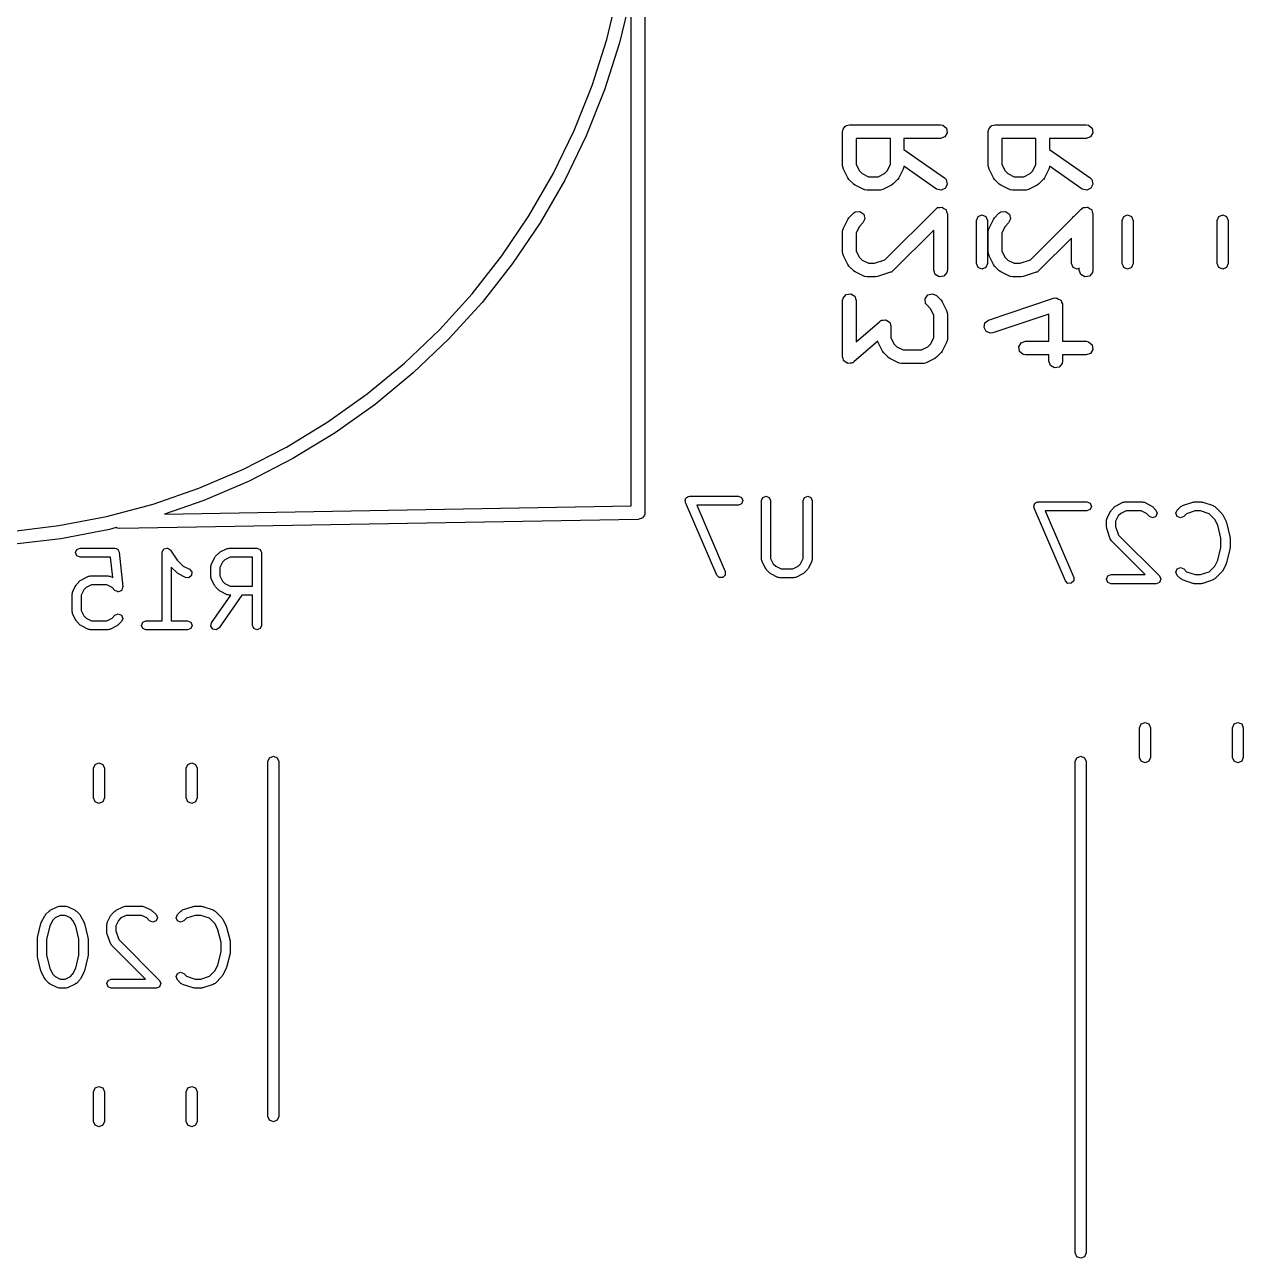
# Model space of a CAD drawing. Extents: x 0.03 to 2.09, y 0.22 to 4.14.
# Drawn here: x 0.561 to 1.089, y 1.923 to 2.457 of the extents above; entities that cross this region are included whole.
import ezdxf

# ---------------------------------------------------------------- set-up
doc = ezdxf.new("R2010")
doc.units = 0
doc.header["$MEASUREMENT"] = 0
doc.layers.add('BLACK', color=7, linetype='CONTINUOUS')

msp = doc.modelspace()

# ---------------------------------------------------------------- linework, layer by layer
at = {"layer": 'BLACK', "linetype": 'CONTINUOUS'}
for p, q in [((0.829724, 2.81299), (0.829724, 2.24606)), ((0.813238, 2.45086), (0.818142, 2.47121)), ((0.823737, 2.47007), (0.818738, 2.44933)), ((0.823819, 2.24896), (0.823819, 2.47056)), ((0.806893, 2.43092), (0.813238, 2.45086)), ((0.818738, 2.44933), (0.812269, 2.429)), ((0.799138, 2.41148), (0.806893, 2.43092)), ((0.812269, 2.429), (0.804363, 2.40918)), ((0.915922, 2.41259), (0.916306, 2.41326)), ((0.916306, 2.41326), (0.916556, 2.41335)), ((0.916556, 2.41335), (0.916728, 2.41355)), ((0.916728, 2.41355), (0.917483, 2.41369)), ((0.917483, 2.41369), (0.918204, 2.41395)), ((0.918204, 2.41395), (0.957574, 2.41395)), ((0.957574, 2.41395), (0.958584, 2.41377)), ((0.958584, 2.41377), (0.960131, 2.41247)), ((0.978915, 2.41259), (0.979298, 2.41326)), ((0.979298, 2.41326), (0.979548, 2.41335)), ((0.979548, 2.41335), (0.97972, 2.41355)), ((0.97972, 2.41355), (0.980475, 2.41369)), ((0.980475, 2.41369), (0.981196, 2.41395)), ((0.981196, 2.41395), (1.02057, 2.41395)), ((1.02057, 2.41395), (1.02158, 2.41377)), ((1.02158, 2.41377), (1.02312, 2.41247)), ((0.790013, 2.39265), (0.799138, 2.41148)), ((0.804363, 2.40918), (0.79506, 2.38998)), ((0.915251, 2.411), (0.915319, 2.41138)), ((0.915251, 2.396), (0.915251, 2.411)), ((0.915296, 2.41151), (0.915362, 2.41162)), ((0.915319, 2.41138), (0.915296, 2.41151)), ((0.915362, 2.41162), (0.915429, 2.41201)), ((0.915429, 2.41201), (0.915922, 2.41259)), ((0.921157, 2.40804), (0.921157, 2.39669)), ((0.935874, 2.40804), (0.921157, 2.40804)), ((0.935874, 2.39669), (0.935874, 2.40804)), ((0.957574, 2.40804), (0.941779, 2.40804)), ((0.941779, 2.40804), (0.941779, 2.40316)), ((0.959472, 2.40873), (0.957574, 2.40804)), ((0.960482, 2.41048), (0.959472, 2.40873)), ((0.960131, 2.41247), (0.960482, 2.41048)), ((0.978243, 2.411), (0.978311, 2.41138)), ((0.978243, 2.396), (0.978243, 2.411)), ((0.978288, 2.41151), (0.978354, 2.41162)), ((0.978311, 2.41138), (0.978288, 2.41151)), ((0.978354, 2.41162), (0.978421, 2.41201)), ((0.978421, 2.41201), (0.978915, 2.41259)), ((0.984149, 2.40804), (0.984149, 2.39669)), ((0.998866, 2.40804), (0.984149, 2.40804)), ((0.998866, 2.39669), (0.998866, 2.40804)), ((1.02057, 2.40804), (1.00477, 2.40804)), ((1.00477, 2.40804), (1.00477, 2.40316)), ((1.02246, 2.40873), (1.02057, 2.40804)), ((1.02347, 2.41048), (1.02246, 2.40873)), ((1.02312, 2.41247), (1.02347, 2.41048)), ((0.941779, 2.40316), (0.959267, 2.39092)), ((1.00477, 2.40316), (1.02226, 2.39092)), ((0.779565, 2.37452), (0.790013, 2.39265)), ((0.915312, 2.39583), (0.915251, 2.396)), ((0.915271, 2.39566), (0.915312, 2.39583)), ((0.915563, 2.39468), (0.915271, 2.39566)), ((0.917438, 2.39093), (0.915563, 2.39468)), ((0.921157, 2.39669), (0.922505, 2.394)), ((0.922505, 2.394), (0.923703, 2.3928)), ((0.923703, 2.3928), (0.9264, 2.39145)), ((0.9264, 2.39145), (0.93063, 2.39145)), ((0.93063, 2.39145), (0.933328, 2.3928)), ((0.933328, 2.3928), (0.934525, 2.394)), ((0.934525, 2.394), (0.935874, 2.39669)), ((0.941467, 2.39468), (0.939593, 2.39093)), ((0.941488, 2.39485), (0.941467, 2.39468)), ((0.941601, 2.39499), (0.941488, 2.39485)), ((0.941772, 2.39596), (0.941601, 2.39499)), ((0.955881, 2.38608), (0.941772, 2.39596)), ((0.978304, 2.39583), (0.978243, 2.396)), ((0.978263, 2.39566), (0.978304, 2.39583)), ((0.978555, 2.39468), (0.978263, 2.39566)), ((0.98043, 2.39093), (0.978555, 2.39468)), ((0.984149, 2.39669), (0.985498, 2.394)), ((0.985498, 2.394), (0.986695, 2.3928)), ((0.986695, 2.3928), (0.989392, 2.39145)), ((0.989392, 2.39145), (0.993622, 2.39145)), ((0.993622, 2.39145), (0.99632, 2.3928)), ((0.99632, 2.3928), (0.997517, 2.394)), ((0.997517, 2.394), (0.998866, 2.39669)), ((1.00446, 2.39468), (1.00258, 2.39093)), ((1.00448, 2.39485), (1.00446, 2.39468)), ((1.00459, 2.39499), (1.00448, 2.39485)), ((1.00476, 2.39596), (1.00459, 2.39499)), ((1.01887, 2.38608), (1.00476, 2.39596)), ((0.79506, 2.38998), (0.784408, 2.37149)), ((0.917485, 2.39088), (0.917438, 2.39093)), ((0.917991, 2.39016), (0.917485, 2.39088)), ((0.919866, 2.38829), (0.917991, 2.39016)), ((0.919924, 2.38826), (0.919866, 2.38829)), ((0.920633, 2.38773), (0.919924, 2.38826)), ((0.924383, 2.38586), (0.920633, 2.38773)), ((0.936397, 2.38773), (0.932648, 2.38586)), ((0.936442, 2.38778), (0.936397, 2.38773)), ((0.937165, 2.38829), (0.936442, 2.38778)), ((0.93904, 2.39016), (0.937165, 2.38829)), ((0.939067, 2.39022), (0.93904, 2.39016)), ((0.939593, 2.39093), (0.939067, 2.39022)), ((0.957832, 2.38556), (0.955881, 2.38608)), ((0.959662, 2.38641), (0.957832, 2.38556)), ((0.959267, 2.39092), (0.959993, 2.39019)), ((0.960516, 2.38824), (0.959662, 2.38641)), ((0.959993, 2.39019), (0.960516, 2.38824)), ((0.980477, 2.39088), (0.98043, 2.39093)), ((0.980983, 2.39016), (0.980477, 2.39088)), ((0.982858, 2.38829), (0.980983, 2.39016)), ((0.982916, 2.38826), (0.982858, 2.38829)), ((0.983625, 2.38773), (0.982916, 2.38826)), ((0.987375, 2.38586), (0.983625, 2.38773)), ((0.999389, 2.38773), (0.99564, 2.38586)), ((0.999434, 2.38778), (0.999389, 2.38773)), ((1.00016, 2.38829), (0.999434, 2.38778)), ((1.00203, 2.39016), (1.00016, 2.38829)), ((1.00206, 2.39022), (1.00203, 2.39016)), ((1.00258, 2.39093), (1.00206, 2.39022)), ((1.02082, 2.38556), (1.01887, 2.38608)), ((1.02265, 2.38641), (1.02082, 2.38556)), ((1.02226, 2.39092), (1.02298, 2.39019)), ((1.02351, 2.38824), (1.02265, 2.38641)), ((1.02298, 2.39019), (1.02351, 2.38824)), ((0.924558, 2.38584), (0.924383, 2.38586)), ((0.924693, 2.38572), (0.924558, 2.38584)), ((0.925703, 2.38555), (0.924693, 2.38572)), ((0.931327, 2.38555), (0.925703, 2.38555)), ((0.931493, 2.38561), (0.931327, 2.38555)), ((0.931665, 2.38556), (0.931493, 2.38561)), ((0.932648, 2.38586), (0.931665, 2.38556)), ((0.98755, 2.38584), (0.987375, 2.38586)), ((0.987685, 2.38572), (0.98755, 2.38584)), ((0.988695, 2.38555), (0.987685, 2.38572)), ((0.994319, 2.38555), (0.988695, 2.38555)), ((0.994485, 2.38561), (0.994319, 2.38555)), ((0.994657, 2.38556), (0.994485, 2.38561)), ((0.99564, 2.38586), (0.994657, 2.38556)), ((0.917991, 2.37371), (0.919866, 2.37559)), ((0.919866, 2.37559), (0.920706, 2.37618)), ((0.920706, 2.37618), (0.922718, 2.37635)), ((0.922718, 2.37635), (0.924372, 2.37519)), ((0.933482, 2.35546), (0.955486, 2.37746)), ((0.955486, 2.37746), (0.956014, 2.37783)), ((0.956014, 2.37783), (0.956098, 2.37793)), ((0.956098, 2.37793), (0.956176, 2.37795)), ((0.956176, 2.37795), (0.956326, 2.37805)), ((0.956326, 2.37805), (0.957211, 2.37813)), ((0.957211, 2.37813), (0.958087, 2.37828)), ((0.958087, 2.37828), (0.958204, 2.37822)), ((0.958204, 2.37822), (0.958338, 2.37823)), ((0.958338, 2.37823), (0.959066, 2.37772)), ((0.959066, 2.37772), (0.959836, 2.37727)), ((0.959836, 2.37727), (0.959882, 2.37715)), ((0.959882, 2.37715), (0.959993, 2.37707)), ((0.959993, 2.37707), (0.960223, 2.37621)), ((0.960223, 2.37621), (0.960527, 2.37537)), ((0.960527, 2.37537), (0.960527, 2.351)), ((0.980983, 2.37371), (0.982858, 2.37559)), ((0.982858, 2.37559), (0.983698, 2.37618)), ((0.983698, 2.37618), (0.98571, 2.37635)), ((0.98571, 2.37635), (0.987364, 2.37519)), ((1.01539, 2.37438), (1.01848, 2.37746)), ((1.01848, 2.37746), (1.01901, 2.37783)), ((1.01901, 2.37783), (1.01909, 2.37793)), ((1.01909, 2.37793), (1.01917, 2.37795)), ((1.01917, 2.37795), (1.01932, 2.37805)), ((1.01932, 2.37805), (1.0202, 2.37813)), ((1.0202, 2.37813), (1.02108, 2.37828)), ((1.02108, 2.37828), (1.0212, 2.37822)), ((1.0212, 2.37822), (1.02133, 2.37823)), ((1.02133, 2.37823), (1.02206, 2.37772)), ((1.02206, 2.37772), (1.02283, 2.37727)), ((1.02283, 2.37727), (1.02287, 2.37715)), ((1.02287, 2.37715), (1.02298, 2.37707)), ((1.02298, 2.37707), (1.02321, 2.37621)), ((1.02321, 2.37621), (1.02352, 2.37537)), ((1.02352, 2.37537), (1.02352, 2.351)), ((0.767848, 2.35718), (0.779565, 2.37452)), ((0.784408, 2.37149), (0.772462, 2.35381)), ((0.915563, 2.3692), (0.917438, 2.37295)), ((0.917438, 2.37295), (0.917964, 2.37365)), ((0.917964, 2.37365), (0.917991, 2.37371)), ((0.924041, 2.37141), (0.922505, 2.36988)), ((0.924895, 2.37324), (0.924041, 2.37141)), ((0.924372, 2.37519), (0.924895, 2.37324)), ((0.97313, 2.37253), (0.973822, 2.3742)), ((0.97313, 2.35385), (0.97313, 2.37253)), ((0.973822, 2.3742), (0.975492, 2.37489)), ((0.975492, 2.37489), (0.977162, 2.3742)), ((0.977162, 2.3742), (0.977854, 2.37253)), ((0.977854, 2.37253), (0.977854, 2.35385)), ((0.978555, 2.3692), (0.98043, 2.37295)), ((0.98043, 2.37295), (0.980956, 2.37365)), ((0.980956, 2.37365), (0.980983, 2.37371)), ((0.987034, 2.37141), (0.985498, 2.36988)), ((0.987887, 2.37324), (0.987034, 2.37141)), ((0.987364, 2.37519), (0.987887, 2.37324)), ((0.996474, 2.35546), (1.01479, 2.37377)), ((1.01479, 2.37377), (1.01496, 2.3742)), ((1.01496, 2.3742), (1.01539, 2.37438)), ((1.03612, 2.37253), (1.03681, 2.3742)), ((1.03612, 2.35385), (1.03612, 2.37253)), ((1.03681, 2.3742), (1.03848, 2.37489)), ((1.03848, 2.37489), (1.04015, 2.3742)), ((1.04015, 2.3742), (1.04085, 2.37253)), ((1.04085, 2.37253), (1.04085, 2.35385)), ((1.07726, 2.37253), (1.07796, 2.3742)), ((1.07726, 2.35385), (1.07726, 2.37253)), ((1.07796, 2.3742), (1.07963, 2.37489)), ((1.07963, 2.37489), (1.0813, 2.3742)), ((1.0813, 2.3742), (1.08199, 2.37253)), ((1.08199, 2.37253), (1.08199, 2.35385)), ((0.915251, 2.36788), (0.915429, 2.36889)), ((0.915251, 2.3585), (0.915251, 2.36788)), ((0.915429, 2.36889), (0.915543, 2.36902)), ((0.915543, 2.36902), (0.915563, 2.3692)), ((0.922505, 2.36988), (0.921157, 2.36718)), ((0.921157, 2.36718), (0.921157, 2.3592)), ((0.954621, 2.36825), (0.937165, 2.35079)), ((0.954621, 2.351), (0.954621, 2.36825)), ((0.978243, 2.36788), (0.978421, 2.36889)), ((0.978243, 2.3585), (0.978243, 2.36788)), ((0.978421, 2.36889), (0.978535, 2.36902)), ((0.978535, 2.36902), (0.978555, 2.3692)), ((0.985498, 2.36988), (0.984149, 2.36718)), ((0.984149, 2.36718), (0.984149, 2.3592)), ((1.01427, 2.3649), (1.00016, 2.35079)), ((1.01427, 2.35385), (1.01427, 2.3649)), ((0.75492, 2.34072), (0.767848, 2.35718)), ((0.915312, 2.35834), (0.915251, 2.3585)), ((0.915271, 2.35816), (0.915312, 2.35834)), ((0.915563, 2.35718), (0.915271, 2.35816)), ((0.917438, 2.35343), (0.915563, 2.35718)), ((0.921157, 2.3592), (0.922505, 2.3565)), ((0.922505, 2.3565), (0.923703, 2.3553)), ((0.923703, 2.3553), (0.9264, 2.35396)), ((0.928973, 2.35396), (0.933482, 2.35546)), ((0.978304, 2.35834), (0.978243, 2.3585)), ((0.978263, 2.35816), (0.978304, 2.35834)), ((0.978555, 2.35718), (0.978263, 2.35816)), ((0.98043, 2.35343), (0.978555, 2.35718)), ((0.984149, 2.3592), (0.985498, 2.3565)), ((0.985498, 2.3565), (0.986695, 2.3553)), ((0.986695, 2.3553), (0.989392, 2.35396)), ((0.991966, 2.35396), (0.996474, 2.35546)), ((0.772462, 2.35381), (0.759282, 2.33703)), ((0.917485, 2.35339), (0.917438, 2.35343)), ((0.917991, 2.35266), (0.917485, 2.35339)), ((0.919866, 2.35079), (0.917991, 2.35266)), ((0.919924, 2.35076), (0.919866, 2.35079)), ((0.920633, 2.35024), (0.919924, 2.35076)), ((0.924383, 2.34836), (0.920633, 2.35024)), ((0.9264, 2.35396), (0.928973, 2.35396)), ((0.936011, 2.35008), (0.930386, 2.3482)), ((0.936149, 2.35019), (0.936011, 2.35008)), ((0.936325, 2.3502), (0.936149, 2.35019)), ((0.937165, 2.35079), (0.936325, 2.3502)), ((0.955312, 2.34911), (0.954621, 2.351)), ((0.957061, 2.3481), (0.955312, 2.34911)), ((0.960349, 2.34999), (0.95905, 2.34845)), ((0.960527, 2.351), (0.960349, 2.34999)), ((0.973822, 2.35218), (0.97313, 2.35385)), ((0.975492, 2.35149), (0.973822, 2.35218)), ((0.977162, 2.35218), (0.975492, 2.35149)), ((0.977854, 2.35385), (0.977162, 2.35218)), ((0.980477, 2.35339), (0.98043, 2.35343)), ((0.980983, 2.35266), (0.980477, 2.35339)), ((0.982858, 2.35079), (0.980983, 2.35266)), ((0.982916, 2.35076), (0.982858, 2.35079)), ((0.983625, 2.35024), (0.982916, 2.35076)), ((0.987375, 2.34836), (0.983625, 2.35024)), ((0.989392, 2.35396), (0.991966, 2.35396)), ((0.999003, 2.35008), (0.993378, 2.3482)), ((0.999141, 2.35019), (0.999003, 2.35008)), ((0.999317, 2.3502), (0.999141, 2.35019)), ((1.00016, 2.35079), (0.999317, 2.3502)), ((1.01496, 2.35218), (1.01427, 2.35385)), ((1.01663, 2.35149), (1.01496, 2.35218)), ((1.01761, 2.35189), (1.01663, 2.35149)), ((1.01761, 2.351), (1.01761, 2.35189)), ((1.0183, 2.34911), (1.01761, 2.351)), ((1.02005, 2.3481), (1.0183, 2.34911)), ((1.02334, 2.34999), (1.02204, 2.34845)), ((1.02352, 2.351), (1.02334, 2.34999)), ((1.03681, 2.35218), (1.03612, 2.35385)), ((1.03848, 2.35149), (1.03681, 2.35218)), ((1.04015, 2.35218), (1.03848, 2.35149)), ((1.04085, 2.35385), (1.04015, 2.35218)), ((1.07796, 2.35218), (1.07726, 2.35385)), ((1.07963, 2.35149), (1.07796, 2.35218)), ((1.0813, 2.35218), (1.07963, 2.35149)), ((1.08199, 2.35385), (1.0813, 2.35218)), ((0.924558, 2.34834), (0.924383, 2.34836)), ((0.924693, 2.34823), (0.924558, 2.34834)), ((0.925703, 2.34805), (0.924693, 2.34823)), ((0.929453, 2.34805), (0.925703, 2.34805)), ((0.929513, 2.34807), (0.929453, 2.34805)), ((0.930386, 2.3482), (0.929513, 2.34807)), ((0.95905, 2.34845), (0.957061, 2.3481)), ((0.98755, 2.34834), (0.987375, 2.34836)), ((0.987685, 2.34823), (0.98755, 2.34834)), ((0.988695, 2.34805), (0.987685, 2.34823)), ((0.992445, 2.34805), (0.988695, 2.34805)), ((0.992505, 2.34807), (0.992445, 2.34805)), ((0.993378, 2.3482), (0.992505, 2.34807)), ((1.02204, 2.34845), (1.02005, 2.3481)), ((0.740849, 2.32523), (0.75492, 2.34072)), ((0.915251, 2.33788), (0.915429, 2.33889)), ((0.915429, 2.33889), (0.916728, 2.34044)), ((0.916728, 2.34044), (0.918717, 2.34079)), ((0.918717, 2.34079), (0.920466, 2.33978)), ((0.920466, 2.33978), (0.921157, 2.33788)), ((0.950972, 2.33864), (0.952131, 2.3403)), ((0.951148, 2.33663), (0.950972, 2.33864)), ((0.952131, 2.3403), (0.954082, 2.34082)), ((0.954082, 2.34082), (0.955912, 2.33997)), ((0.955912, 2.33997), (0.957787, 2.33809)), ((0.957787, 2.33809), (0.958293, 2.33737)), ((0.978388, 2.32943), (1.00651, 2.33881)), ((1.00651, 2.33881), (1.00752, 2.33896)), ((1.00752, 2.33896), (1.00773, 2.33887)), ((1.00773, 2.33887), (1.00796, 2.33891)), ((1.00796, 2.33891), (1.00865, 2.33851)), ((1.00865, 2.33851), (1.0094, 2.33821)), ((1.0094, 2.33821), (1.00951, 2.33802)), ((1.00951, 2.33802), (1.0097, 2.3379)), ((0.759282, 2.33703), (0.744936, 2.32124)), ((0.915251, 2.31351), (0.915251, 2.33788)), ((0.921157, 2.33788), (0.921157, 2.32001)), ((0.951737, 2.33579), (0.951148, 2.33663)), ((0.953273, 2.33426), (0.951737, 2.33579)), ((0.954621, 2.33156), (0.953273, 2.33426)), ((0.958293, 2.33737), (0.95834, 2.33733)), ((0.95834, 2.33733), (0.960215, 2.33358)), ((0.960215, 2.33358), (0.960507, 2.33259)), ((1.0097, 2.3379), (1.00998, 2.33715)), ((1.00998, 2.33715), (1.01036, 2.33644)), ((1.01036, 2.33644), (1.01032, 2.33622)), ((1.01032, 2.33622), (1.0104, 2.336)), ((1.0104, 2.336), (1.0104, 2.32021)), ((0.921157, 2.32001), (0.931258, 2.32885)), ((0.931258, 2.32885), (0.931638, 2.32908)), ((0.931638, 2.32908), (0.931726, 2.32919)), ((0.931726, 2.32919), (0.931846, 2.32921)), ((0.931846, 2.32921), (0.932135, 2.32938)), ((0.932135, 2.32938), (0.932931, 2.3294)), ((0.932931, 2.3294), (0.933715, 2.32954)), ((0.933715, 2.32954), (0.933919, 2.32942)), ((0.933919, 2.32942), (0.934154, 2.32943)), ((0.934154, 2.32943), (0.934775, 2.32893)), ((0.934775, 2.32893), (0.935464, 2.32853)), ((0.935464, 2.32853), (0.935545, 2.32831)), ((0.935545, 2.32831), (0.935728, 2.32816)), ((0.935728, 2.32816), (0.935883, 2.32738)), ((0.935883, 2.32738), (0.936155, 2.32663)), ((0.954621, 2.3217), (0.954621, 2.33156)), ((0.960507, 2.33259), (0.960466, 2.33242)), ((0.960466, 2.33242), (0.960527, 2.33226)), ((0.960527, 2.33226), (0.960527, 2.32101)), ((0.9764, 2.3262), (0.976805, 2.32818)), ((0.976805, 2.32818), (0.978388, 2.32943)), ((1.00449, 2.33191), (0.980255, 2.32383)), ((1.00449, 2.32021), (1.00449, 2.33191)), ((0.725706, 2.31078), (0.740849, 2.32523)), ((0.936155, 2.32663), (0.936155, 2.3217)), ((0.977362, 2.32442), (0.9764, 2.3262)), ((0.979241, 2.32368), (0.977362, 2.32442)), ((0.980255, 2.32383), (0.979241, 2.32368)), ((0.744936, 2.32124), (0.729498, 2.30651)), ((0.930393, 2.32025), (0.920148, 2.31129)), ((0.930561, 2.31969), (0.930393, 2.32025)), ((0.932436, 2.31594), (0.930561, 2.31969)), ((0.936155, 2.3217), (0.937504, 2.31901)), ((0.937504, 2.31901), (0.938701, 2.31781)), ((0.938701, 2.31781), (0.941398, 2.31646)), ((0.949378, 2.31646), (0.952075, 2.31781)), ((0.952075, 2.31781), (0.953273, 2.31901)), ((0.953273, 2.31901), (0.954621, 2.3217)), ((0.960215, 2.31969), (0.95834, 2.31594)), ((0.960235, 2.31986), (0.960215, 2.31969)), ((0.960349, 2.32), (0.960235, 2.31986)), ((0.960527, 2.32101), (0.960349, 2.32)), ((0.991412, 2.31777), (0.992421, 2.31952)), ((0.991762, 2.31578), (0.991412, 2.31777)), ((0.992421, 2.31952), (0.994319, 2.32021)), ((0.994319, 2.32021), (1.00449, 2.32021)), ((1.0104, 2.32021), (1.02057, 2.32021)), ((1.02057, 2.32021), (1.02158, 2.32003)), ((1.02158, 2.32003), (1.02312, 2.31873)), ((1.02347, 2.31674), (1.02246, 2.315)), ((1.02312, 2.31873), (1.02347, 2.31674)), ((0.915523, 2.31276), (0.915251, 2.31351)), ((0.915678, 2.31198), (0.915523, 2.31276)), ((0.915861, 2.31183), (0.915678, 2.31198)), ((0.915942, 2.31161), (0.915861, 2.31183)), ((0.916631, 2.31121), (0.915942, 2.31161)), ((0.932483, 2.31589), (0.932436, 2.31594)), ((0.932989, 2.31517), (0.932483, 2.31589)), ((0.934864, 2.31329), (0.932989, 2.31517)), ((0.934922, 2.31327), (0.934864, 2.31329)), ((0.935631, 2.31274), (0.934922, 2.31327)), ((0.939381, 2.31087), (0.935631, 2.31274)), ((0.941398, 2.31646), (0.949378, 2.31646)), ((0.955145, 2.31274), (0.951395, 2.31087)), ((0.955189, 2.31279), (0.955145, 2.31274)), ((0.955912, 2.31329), (0.955189, 2.31279)), ((0.957787, 2.31517), (0.955912, 2.31329)), ((0.957814, 2.31523), (0.957787, 2.31517)), ((0.95834, 2.31594), (0.957814, 2.31523)), ((0.99331, 2.31448), (0.991762, 2.31578)), ((0.994319, 2.3143), (0.99331, 2.31448)), ((1.00449, 2.3143), (0.994319, 2.3143)), ((1.00449, 2.31163), (1.00449, 2.3143)), ((1.00518, 2.30973), (1.00449, 2.31163)), ((1.0104, 2.31163), (1.01022, 2.31062)), ((1.02057, 2.3143), (1.0104, 2.3143)), ((1.0104, 2.3143), (1.0104, 2.31163)), ((1.02246, 2.315), (1.02057, 2.3143)), ((0.70957, 2.29746), (0.725706, 2.31078)), ((0.729498, 2.30651), (0.713046, 2.29293)), ((0.917252, 2.31071), (0.916631, 2.31121)), ((0.917487, 2.31072), (0.917252, 2.31071)), ((0.917691, 2.3106), (0.917487, 2.31072)), ((0.918475, 2.31074), (0.917691, 2.3106)), ((0.919271, 2.31075), (0.918475, 2.31074)), ((0.91956, 2.31093), (0.919271, 2.31075)), ((0.91968, 2.31095), (0.91956, 2.31093)), ((0.919769, 2.31106), (0.91968, 2.31095)), ((0.920148, 2.31129), (0.919769, 2.31106)), ((0.939556, 2.31085), (0.939381, 2.31087)), ((0.939691, 2.31073), (0.939556, 2.31085)), ((0.940701, 2.31055), (0.939691, 2.31073)), ((0.950075, 2.31055), (0.940701, 2.31055)), ((0.950241, 2.31062), (0.950075, 2.31055)), ((0.950413, 2.31057), (0.950241, 2.31062)), ((0.951395, 2.31087), (0.950413, 2.31057)), ((1.00693, 2.30873), (1.00518, 2.30973)), ((1.00892, 2.30908), (1.00693, 2.30873)), ((1.01022, 2.31062), (1.00892, 2.30908)), ((0.692522, 2.28532), (0.70957, 2.29746)), ((0.713046, 2.29293), (0.695665, 2.28055)), ((0.674649, 2.27443), (0.692522, 2.28532)), ((0.695665, 2.28055), (0.677444, 2.26945)), ((0.656044, 2.26485), (0.674649, 2.27443)), ((0.677444, 2.26945), (0.658476, 2.25968)), ((0.636802, 2.25662), (0.656044, 2.26485)), ((0.658476, 2.25968), (0.638857, 2.25129)), ((0.61702, 2.24979), (0.636802, 2.25662)), ((0.847579, 2.25232), (0.847733, 2.25269)), ((0.847733, 2.25269), (0.848085, 2.25284)), ((0.848085, 2.25284), (0.84835, 2.25311)), ((0.84835, 2.25311), (0.848753, 2.25312)), ((0.848753, 2.25312), (0.849125, 2.25327)), ((0.849125, 2.25327), (0.870123, 2.25327)), ((0.870123, 2.25327), (0.871515, 2.25269)), ((0.871515, 2.25269), (0.872091, 2.2513)), ((0.880153, 2.2513), (0.880729, 2.25269)), ((0.880729, 2.25269), (0.882121, 2.25327)), ((0.882121, 2.25327), (0.883513, 2.25269)), ((0.883513, 2.25269), (0.88409, 2.2513)), ((0.898151, 2.2513), (0.898727, 2.25269)), ((0.898727, 2.25269), (0.900119, 2.25327)), ((0.900119, 2.25327), (0.901511, 2.25269)), ((0.901511, 2.25269), (0.902088, 2.2513)), ((0.596801, 2.24439), (0.61702, 2.24979)), ((0.638857, 2.25129), (0.621848, 2.24542)), ((0.621848, 2.24542), (0.823819, 2.24896)), ((0.847157, 2.2513), (0.847302, 2.25165)), ((0.847311, 2.25093), (0.847157, 2.2513)), ((0.847298, 2.25203), (0.847579, 2.25232)), ((0.847302, 2.25165), (0.847298, 2.25203)), ((0.847316, 2.25053), (0.847311, 2.25093)), ((0.860814, 2.21903), (0.847316, 2.25053)), ((0.870123, 2.24933), (0.852111, 2.24933)), ((0.852111, 2.24933), (0.864433, 2.22058)), ((0.871515, 2.24991), (0.870123, 2.24933)), ((0.872091, 2.2513), (0.871515, 2.24991)), ((0.880153, 2.22581), (0.880153, 2.2513)), ((0.88409, 2.2513), (0.88409, 2.22627)), ((0.898151, 2.22627), (0.898151, 2.2513)), ((0.902088, 2.2513), (0.902088, 2.22581)), ((0.997909, 2.2488), (0.998054, 2.24915)), ((0.998063, 2.24843), (0.997909, 2.2488)), ((0.998049, 2.24953), (0.998331, 2.24982)), ((0.998054, 2.24915), (0.998049, 2.24953)), ((0.998068, 2.24803), (0.998063, 2.24843)), ((1.01157, 2.21653), (0.998068, 2.24803)), ((0.998331, 2.24982), (0.998485, 2.25019)), ((0.998485, 2.25019), (0.998836, 2.25034)), ((0.998836, 2.25034), (0.999102, 2.25061)), ((0.999102, 2.25061), (0.999505, 2.25062)), ((0.999505, 2.25062), (0.999877, 2.25077)), ((0.999877, 2.25077), (1.02087, 2.25077)), ((1.02087, 2.25077), (1.02227, 2.25019)), ((1.02227, 2.24741), (1.02087, 2.24683)), ((1.02227, 2.25019), (1.02284, 2.2488)), ((1.02284, 2.2488), (1.02227, 2.24741)), ((1.03148, 2.2472), (1.03298, 2.2487)), ((1.03298, 2.2487), (1.03328, 2.24882)), ((1.03328, 2.24882), (1.03349, 2.24906)), ((1.03349, 2.24906), (1.03649, 2.25056)), ((1.03649, 2.25056), (1.03695, 2.2506)), ((1.03695, 2.2506), (1.03737, 2.25077)), ((1.03737, 2.25077), (1.04487, 2.25077)), ((1.04487, 2.25077), (1.04529, 2.2506)), ((1.04529, 2.2506), (1.04575, 2.25056)), ((1.04575, 2.25056), (1.04875, 2.24906)), ((1.04875, 2.24906), (1.04896, 2.24882)), ((1.04896, 2.24882), (1.04926, 2.2487)), ((1.04926, 2.2487), (1.05076, 2.2472)), ((1.05998, 2.2472), (1.06148, 2.2487)), ((1.06148, 2.2487), (1.0619, 2.24887)), ((1.0619, 2.24887), (1.06225, 2.24917)), ((1.06225, 2.24917), (1.06675, 2.25067)), ((1.06675, 2.25067), (1.06707, 2.25065)), ((1.06707, 2.25065), (1.06737, 2.25077)), ((1.06737, 2.25077), (1.07037, 2.25077)), ((1.07037, 2.25077), (1.07067, 2.25065)), ((1.07067, 2.25065), (1.07099, 2.25067)), ((1.07099, 2.25067), (1.07549, 2.24917)), ((1.07549, 2.24917), (1.07584, 2.24887)), ((1.07584, 2.24887), (1.07626, 2.2487)), ((1.07626, 2.2487), (1.07926, 2.2457)), ((0.576247, 2.24045), (0.596801, 2.24439)), ((0.826823, 2.24311), (0.602414, 2.23917)), ((0.827517, 2.24338), (0.826823, 2.24311)), ((0.828248, 2.24351), (0.827517, 2.24338)), ((0.828436, 2.24373), (0.828248, 2.24351)), ((0.828709, 2.24383), (0.828436, 2.24373)), ((0.829069, 2.24448), (0.828709, 2.24383)), ((0.829546, 2.24505), (0.829069, 2.24448)), ((0.829622, 2.24548), (0.829546, 2.24505)), ((0.829688, 2.2456), (0.829622, 2.24548)), ((0.829724, 2.24606), (0.829664, 2.24572)), ((0.829664, 2.24572), (0.829688, 2.2456)), ((1.02087, 2.24683), (1.00286, 2.24683)), ((1.00286, 2.24683), (1.01518, 2.21808)), ((1.0294, 2.2428), (1.02958, 2.24323)), ((1.0294, 2.2398), (1.0294, 2.2428)), ((1.02958, 2.24323), (1.02961, 2.24368)), ((1.02961, 2.24368), (1.03111, 2.24668)), ((1.03111, 2.24668), (1.03136, 2.2469)), ((1.03136, 2.2469), (1.03148, 2.2472)), ((1.03449, 2.24464), (1.03334, 2.24234)), ((1.03334, 2.24234), (1.03334, 2.24012)), ((1.03554, 2.24569), (1.03449, 2.24464)), ((1.03784, 2.24683), (1.03554, 2.24569)), ((1.04441, 2.24683), (1.03784, 2.24683)), ((1.04671, 2.24569), (1.04441, 2.24683)), ((1.04798, 2.24441), (1.04671, 2.24569)), ((1.04937, 2.24383), (1.04798, 2.24441)), ((1.05076, 2.24441), (1.04937, 2.24383)), ((1.05076, 2.2472), (1.05134, 2.2458)), ((1.05134, 2.2458), (1.05076, 2.24441)), ((1.0594, 2.2458), (1.05998, 2.2472)), ((1.05998, 2.24441), (1.0594, 2.2458)), ((1.06137, 2.24383), (1.05998, 2.24441)), ((1.06276, 2.24441), (1.06137, 2.24383)), ((1.06393, 2.24558), (1.06276, 2.24441)), ((1.06769, 2.24683), (1.06393, 2.24558)), ((1.07005, 2.24683), (1.06769, 2.24683)), ((1.0738, 2.24558), (1.07005, 2.24683)), ((1.07625, 2.24314), (1.0738, 2.24558)), ((1.07751, 2.24062), (1.07625, 2.24314)), ((1.07926, 2.2457), (1.07938, 2.2454)), ((1.07938, 2.2454), (1.07963, 2.24518)), ((1.07963, 2.24518), (1.08113, 2.24218)), ((1.08113, 2.24218), (1.08114, 2.24196)), ((1.08114, 2.24196), (1.08128, 2.24178)), ((0.555465, 2.23799), (0.576247, 2.24045)), ((0.598076, 2.23883), (0.577121, 2.23481)), ((0.601048, 2.23962), (0.598076, 2.23883)), ((0.601401, 2.23933), (0.601048, 2.23962)), ((0.602414, 2.23917), (0.601401, 2.23933)), ((1.02953, 2.2395), (1.0294, 2.2398)), ((1.02951, 2.23918), (1.02953, 2.2395)), ((1.03101, 2.23468), (1.02951, 2.23918)), ((1.03334, 2.24012), (1.03459, 2.23637)), ((1.0789, 2.23506), (1.07751, 2.24062)), ((1.08128, 2.24178), (1.08278, 2.23578)), ((0.577121, 2.23481), (0.555932, 2.2323)), ((1.03131, 2.23434), (1.03101, 2.23468)), ((1.03148, 2.23391), (1.03131, 2.23434)), ((1.04612, 2.21928), (1.03148, 2.23391)), ((1.03459, 2.23637), (1.05226, 2.2187)), ((1.0789, 2.23105), (1.0789, 2.23506)), ((1.08278, 2.23578), (1.08274, 2.23554)), ((1.08274, 2.23554), (1.08284, 2.2353)), ((1.08284, 2.2353), (1.08284, 2.23081)), ((0.583408, 2.2288), (0.583985, 2.23019)), ((0.583985, 2.22741), (0.583408, 2.2288)), ((0.583985, 2.23019), (0.585377, 2.23077)), ((0.585377, 2.22683), (0.583985, 2.22741)), ((0.585377, 2.23077), (0.600375, 2.23077)), ((0.598593, 2.22683), (0.585377, 2.22683)), ((0.599482, 2.21795), (0.598593, 2.22683)), ((0.600375, 2.23077), (0.600987, 2.23052)), ((0.600987, 2.23052), (0.601621, 2.23033)), ((0.601621, 2.23033), (0.601671, 2.23023)), ((0.601671, 2.23023), (0.601767, 2.23019)), ((0.601767, 2.23019), (0.60202, 2.22958)), ((0.60202, 2.22958), (0.602334, 2.229)), ((0.602334, 2.229), (0.603834, 2.214)), ((0.620904, 2.2288), (0.620981, 2.22899)), ((0.620904, 2.19928), (0.620904, 2.2288)), ((0.620942, 2.22919), (0.621261, 2.22967)), ((0.620981, 2.22899), (0.620942, 2.22919)), ((0.621261, 2.22967), (0.62148, 2.23019)), ((0.62148, 2.23019), (0.621667, 2.23027)), ((0.621667, 2.23027), (0.62178, 2.23044)), ((0.62178, 2.23044), (0.622343, 2.23055)), ((0.622343, 2.23055), (0.622872, 2.23077)), ((0.622872, 2.23077), (0.623059, 2.23069)), ((0.623059, 2.23069), (0.623258, 2.23073)), ((0.623258, 2.23073), (0.623735, 2.23041)), ((0.623735, 2.23041), (0.624264, 2.23019)), ((0.624264, 2.23019), (0.624342, 2.23001)), ((0.624342, 2.23001), (0.62451, 2.22989)), ((0.62451, 2.22989), (0.627401, 2.22556)), ((0.642109, 2.22368), (0.643609, 2.22668)), ((0.643609, 2.22668), (0.643853, 2.2269)), ((0.643853, 2.2269), (0.643977, 2.2272)), ((0.643977, 2.2272), (0.645477, 2.2287)), ((0.645477, 2.2287), (0.645777, 2.22882)), ((0.645777, 2.22882), (0.645989, 2.22906)), ((0.645989, 2.22906), (0.648988, 2.23056)), ((0.650333, 2.22683), (0.648035, 2.22569)), ((0.648988, 2.23056), (0.649445, 2.2306)), ((0.649445, 2.2306), (0.649869, 2.23077)), ((0.649869, 2.23077), (0.661867, 2.23077)), ((0.659899, 2.22683), (0.650333, 2.22683)), ((0.659899, 2.21427), (0.659899, 2.22683)), ((0.661867, 2.23077), (0.663259, 2.23019)), ((0.663259, 2.23019), (0.663836, 2.2288)), ((0.663836, 2.2288), (0.663836, 2.19731)), ((0.88409, 2.22627), (0.885239, 2.22397)), ((0.897001, 2.22397), (0.898151, 2.22627)), ((1.07751, 2.22549), (1.0789, 2.23105)), ((1.08278, 2.23033), (1.08128, 2.22433)), ((1.08284, 2.23081), (1.08274, 2.23057)), ((1.08274, 2.23057), (1.08278, 2.23033)), ((0.627479, 2.21991), (0.624841, 2.22255)), ((0.624841, 2.22255), (0.624841, 2.19928)), ((0.627401, 2.22556), (0.630037, 2.22292)), ((0.630037, 2.22292), (0.632751, 2.22156)), ((0.632751, 2.22156), (0.633738, 2.22043)), ((0.641901, 2.2228), (0.642076, 2.22323)), ((0.641901, 2.2183), (0.641901, 2.2228)), ((0.642076, 2.22323), (0.642109, 2.22368)), ((0.646987, 2.22464), (0.645838, 2.22234)), ((0.645838, 2.22234), (0.645838, 2.21877)), ((0.648035, 2.22569), (0.646987, 2.22464)), ((0.864433, 2.22058), (0.864451, 2.21908)), ((0.880328, 2.22538), (0.880153, 2.22581)), ((0.880361, 2.22493), (0.880328, 2.22538)), ((0.88186, 2.22193), (0.880361, 2.22493)), ((0.882105, 2.22171), (0.88186, 2.22193)), ((0.882229, 2.22141), (0.882105, 2.22171)), ((0.883729, 2.21991), (0.882229, 2.22141)), ((0.885239, 2.22397), (0.886287, 2.22292)), ((0.886287, 2.22292), (0.888585, 2.22178)), ((0.888585, 2.22178), (0.893655, 2.22178)), ((0.893655, 2.22178), (0.895953, 2.22292)), ((0.895953, 2.22292), (0.897001, 2.22397)), ((0.900011, 2.22141), (0.898511, 2.21991)), ((0.900135, 2.22171), (0.900011, 2.22141)), ((0.90038, 2.22193), (0.900135, 2.22171)), ((0.90188, 2.22493), (0.90038, 2.22193)), ((0.901912, 2.22538), (0.90188, 2.22493)), ((0.902088, 2.22581), (0.901912, 2.22538)), ((1.0594, 2.22031), (1.05998, 2.2217)), ((1.05998, 2.2217), (1.06137, 2.22228)), ((1.06137, 2.22228), (1.06276, 2.2217)), ((1.06276, 2.2217), (1.06393, 2.22053)), ((1.0738, 2.22053), (1.07625, 2.22297)), ((1.07625, 2.22297), (1.07751, 2.22549)), ((1.07938, 2.22071), (1.07926, 2.22041)), ((1.07963, 2.22093), (1.07938, 2.22071)), ((1.08113, 2.22393), (1.07963, 2.22093)), ((1.08114, 2.22415), (1.08113, 2.22393)), ((1.08128, 2.22433), (1.08114, 2.22415)), ((0.583985, 2.2152), (0.585485, 2.2167)), ((0.585485, 2.2167), (0.585784, 2.21682)), ((0.585784, 2.21682), (0.585996, 2.21707)), ((0.585996, 2.21707), (0.588996, 2.21857)), ((0.588996, 2.21857), (0.589453, 2.2186)), ((0.589453, 2.2186), (0.589876, 2.21877)), ((0.589876, 2.21877), (0.597375, 2.21877)), ((0.597375, 2.21877), (0.597799, 2.2186)), ((0.597799, 2.2186), (0.598256, 2.21857)), ((0.598256, 2.21857), (0.599482, 2.21795)), ((0.627779, 2.21979), (0.627479, 2.21991)), ((0.627991, 2.21954), (0.627779, 2.21979)), ((0.630991, 2.21804), (0.627991, 2.21954)), ((0.632493, 2.21794), (0.630991, 2.21804)), ((0.633632, 2.21892), (0.632493, 2.21794)), ((0.633738, 2.22043), (0.633632, 2.21892)), ((0.642076, 2.21788), (0.641901, 2.2183)), ((0.642109, 2.21742), (0.642076, 2.21788)), ((0.643609, 2.21442), (0.642109, 2.21742)), ((0.645838, 2.21877), (0.646987, 2.21647)), ((0.646987, 2.21647), (0.648035, 2.21542)), ((0.648035, 2.21542), (0.650333, 2.21427)), ((0.861893, 2.21798), (0.860814, 2.21903)), ((0.863399, 2.218), (0.861893, 2.21798)), ((0.864451, 2.21908), (0.863399, 2.218)), ((0.884028, 2.21979), (0.883729, 2.21991)), ((0.884241, 2.21955), (0.884028, 2.21979)), ((0.88724, 2.21805), (0.884241, 2.21955)), ((0.887697, 2.21801), (0.88724, 2.21805)), ((0.888121, 2.21784), (0.887697, 2.21801)), ((0.89412, 2.21784), (0.888121, 2.21784)), ((0.894543, 2.21801), (0.89412, 2.21784)), ((0.895, 2.21805), (0.894543, 2.21801)), ((0.898, 2.21955), (0.895, 2.21805)), ((0.898212, 2.21979), (0.898, 2.21955)), ((0.898511, 2.21991), (0.898212, 2.21979)), ((1.01264, 2.21548), (1.01157, 2.21653)), ((1.01415, 2.2155), (1.01264, 2.21548)), ((1.0152, 2.21658), (1.01415, 2.2155)), ((1.01518, 2.21808), (1.0152, 2.21658)), ((1.0294, 2.21731), (1.02998, 2.2187)), ((1.02998, 2.21591), (1.0294, 2.21731)), ((1.02998, 2.2187), (1.03137, 2.21928)), ((1.03137, 2.21534), (1.02998, 2.21591)), ((1.03137, 2.21928), (1.04612, 2.21928)), ((1.05087, 2.21534), (1.03137, 2.21534)), ((1.05226, 2.21591), (1.05087, 2.21534)), ((1.05226, 2.2187), (1.05284, 2.21731)), ((1.05284, 2.21731), (1.05226, 2.21591)), ((1.05998, 2.21891), (1.0594, 2.22031)), ((1.06148, 2.21741), (1.05998, 2.21891)), ((1.0619, 2.21724), (1.06148, 2.21741)), ((1.06225, 2.21694), (1.0619, 2.21724)), ((1.06675, 2.21544), (1.06225, 2.21694)), ((1.06393, 2.22053), (1.06769, 2.21928)), ((1.06707, 2.21546), (1.06675, 2.21544)), ((1.06737, 2.21534), (1.06707, 2.21546)), ((1.07037, 2.21534), (1.06737, 2.21534)), ((1.06769, 2.21928), (1.07005, 2.21928)), ((1.07005, 2.21928), (1.0738, 2.22053)), ((1.07067, 2.21546), (1.07037, 2.21534)), ((1.07099, 2.21544), (1.07067, 2.21546)), ((1.07549, 2.21694), (1.07099, 2.21544)), ((1.07584, 2.21724), (1.07549, 2.21694)), ((1.07626, 2.21741), (1.07584, 2.21724)), ((1.07926, 2.22041), (1.07626, 2.21741)), ((0.581909, 2.21081), (0.582084, 2.21123)), ((0.581909, 2.20331), (0.581909, 2.21081)), ((0.582084, 2.21123), (0.582116, 2.21169)), ((0.582116, 2.21169), (0.583616, 2.21469)), ((0.583616, 2.21469), (0.583861, 2.2149)), ((0.583861, 2.2149), (0.583985, 2.2152)), ((0.586995, 2.21264), (0.585846, 2.21034)), ((0.585846, 2.21034), (0.585846, 2.20377)), ((0.588043, 2.21369), (0.586995, 2.21264)), ((0.590341, 2.21484), (0.588043, 2.21369)), ((0.596911, 2.21484), (0.590341, 2.21484)), ((0.599209, 2.21369), (0.596911, 2.21484)), ((0.600483, 2.21241), (0.599209, 2.21369)), ((0.600579, 2.21237), (0.600483, 2.21241)), ((0.600628, 2.21228), (0.600579, 2.21237)), ((0.601263, 2.21209), (0.600628, 2.21228)), ((0.601875, 2.21184), (0.601263, 2.21209)), ((0.601971, 2.21188), (0.601875, 2.21184)), ((0.602071, 2.21185), (0.601971, 2.21188)), ((0.602655, 2.21216), (0.602071, 2.21185)), ((0.603267, 2.21241), (0.602655, 2.21216)), ((0.603307, 2.21251), (0.603267, 2.21241)), ((0.603398, 2.21256), (0.603307, 2.21251)), ((0.60359, 2.21319), (0.603398, 2.21256)), ((0.603843, 2.2138), (0.60359, 2.21319)), ((0.603834, 2.214), (0.603803, 2.2139)), ((0.603803, 2.2139), (0.603843, 2.2138)), ((0.642257, 2.19844), (0.650587, 2.21034)), ((0.643853, 2.21421), (0.643609, 2.21442)), ((0.643977, 2.21391), (0.643853, 2.21421)), ((0.645477, 2.21241), (0.643977, 2.21391)), ((0.645776, 2.21229), (0.645477, 2.21241)), ((0.655393, 2.21034), (0.645482, 2.19618)), ((0.645989, 2.21204), (0.645776, 2.21229)), ((0.648988, 2.21054), (0.645989, 2.21204)), ((0.649445, 2.21051), (0.648988, 2.21054)), ((0.649869, 2.21034), (0.649445, 2.21051)), ((0.650587, 2.21034), (0.649869, 2.21034)), ((0.650333, 2.21427), (0.659899, 2.21427)), ((0.659899, 2.21034), (0.655393, 2.21034)), ((0.659899, 2.19731), (0.659899, 2.21034)), ((0.582084, 2.20288), (0.581909, 2.20331)), ((0.582116, 2.20243), (0.582084, 2.20288)), ((0.583616, 2.19943), (0.582116, 2.20243)), ((0.583861, 2.19921), (0.583616, 2.19943)), ((0.585846, 2.20377), (0.586995, 2.20147)), ((0.586995, 2.20147), (0.588043, 2.20042)), ((0.588043, 2.20042), (0.590341, 2.19928)), ((0.590341, 2.19928), (0.596911, 2.19928)), ((0.596911, 2.19928), (0.599209, 2.20042)), ((0.599209, 2.20042), (0.600483, 2.2017)), ((0.600483, 2.2017), (0.601875, 2.20227)), ((0.601875, 2.20227), (0.603267, 2.2017)), ((0.603267, 2.2017), (0.603843, 2.20031)), ((0.603843, 2.20031), (0.603267, 2.19891)), ((0.612481, 2.1987), (0.613873, 2.19928)), ((0.613873, 2.19928), (0.620904, 2.19928)), ((0.624841, 2.19928), (0.631871, 2.19928)), ((0.631871, 2.19928), (0.633263, 2.1987)), ((0.583985, 2.19891), (0.583861, 2.19921)), ((0.585485, 2.19741), (0.583985, 2.19891)), ((0.585784, 2.19729), (0.585485, 2.19741)), ((0.585996, 2.19705), (0.585784, 2.19729)), ((0.588996, 2.19555), (0.585996, 2.19705)), ((0.589453, 2.19551), (0.588996, 2.19555)), ((0.589876, 2.19534), (0.589453, 2.19551)), ((0.597375, 2.19534), (0.589876, 2.19534)), ((0.597799, 2.19551), (0.597375, 2.19534)), ((0.598256, 2.19555), (0.597799, 2.19551)), ((0.601255, 2.19705), (0.598256, 2.19555)), ((0.601468, 2.19729), (0.601255, 2.19705)), ((0.601767, 2.19741), (0.601468, 2.19729)), ((0.603267, 2.19891), (0.601767, 2.19741)), ((0.611905, 2.19731), (0.612481, 2.1987)), ((0.612481, 2.19591), (0.611905, 2.19731)), ((0.613873, 2.19534), (0.612481, 2.19591)), ((0.631871, 2.19534), (0.613873, 2.19534)), ((0.633263, 2.19591), (0.631871, 2.19534)), ((0.633263, 2.1987), (0.633839, 2.19731)), ((0.633839, 2.19731), (0.633263, 2.19591)), ((0.641931, 2.19696), (0.642257, 2.19844)), ((0.642741, 2.19569), (0.641931, 2.19696)), ((0.644212, 2.19537), (0.642741, 2.19569)), ((0.645482, 2.19618), (0.644212, 2.19537)), ((0.660475, 2.19591), (0.659899, 2.19731)), ((0.661867, 2.19534), (0.660475, 2.19591)), ((0.663259, 2.19591), (0.661867, 2.19534)), ((0.663836, 2.19731), (0.663259, 2.19591)), ((1.04368, 2.15296), (1.04437, 2.15463)), ((1.04368, 2.14015), (1.04368, 2.15296)), ((1.04437, 2.15463), (1.04604, 2.15533)), ((1.04604, 2.15533), (1.04771, 2.15463)), ((1.04771, 2.15463), (1.04841, 2.15296)), ((1.04841, 2.15296), (1.04841, 2.14015)), ((1.08384, 2.15296), (1.08453, 2.15463)), ((1.08384, 2.14015), (1.08384, 2.15296)), ((1.08453, 2.15463), (1.0862, 2.15533)), ((1.0862, 2.15533), (1.08787, 2.15463)), ((1.08787, 2.15463), (1.08856, 2.15296)), ((1.08856, 2.15296), (1.08856, 2.14015)), ((0.667345, 2.14006), (0.669016, 2.14075)), ((0.669016, 2.14075), (0.670686, 2.14006)), ((1.01656, 2.14006), (1.01823, 2.14075)), ((1.01823, 2.14075), (1.0199, 2.14006)), ((0.591181, 2.13546), (0.591873, 2.13713)), ((0.591181, 2.12265), (0.591181, 2.13546)), ((0.591873, 2.13713), (0.593543, 2.13783)), ((0.593543, 2.13783), (0.595214, 2.13713)), ((0.595214, 2.13713), (0.595906, 2.13546)), ((0.595906, 2.13546), (0.595906, 2.12265)), ((0.631339, 2.13546), (0.63203, 2.13713)), ((0.631339, 2.12265), (0.631339, 2.13546)), ((0.63203, 2.13713), (0.633701, 2.13783)), ((0.633701, 2.13783), (0.635371, 2.13713)), ((0.635371, 2.13713), (0.636063, 2.13546)), ((0.636063, 2.13546), (0.636063, 2.12265)), ((0.666654, 2.13839), (0.667345, 2.14006)), ((0.666654, 1.98484), (0.666654, 2.13839)), ((0.670686, 2.14006), (0.671378, 2.13839)), ((0.671378, 2.13839), (0.671378, 1.98484)), ((1.01587, 2.13839), (1.01656, 2.14006)), ((1.01587, 1.92579), (1.01587, 2.13839)), ((1.0199, 2.14006), (1.02059, 2.13839)), ((1.02059, 2.13839), (1.02059, 1.92579)), ((1.04437, 2.13848), (1.04368, 2.14015)), ((1.04604, 2.13778), (1.04437, 2.13848)), ((1.04771, 2.13848), (1.04604, 2.13778)), ((1.04841, 2.14015), (1.04771, 2.13848)), ((1.08453, 2.13848), (1.08384, 2.14015)), ((1.0862, 2.13778), (1.08453, 2.13848)), ((1.08787, 2.13848), (1.0862, 2.13778)), ((1.08856, 2.14015), (1.08787, 2.13848)), ((0.591873, 2.12098), (0.591181, 2.12265)), ((0.593543, 2.12028), (0.591873, 2.12098)), ((0.595214, 2.12098), (0.593543, 2.12028)), ((0.595906, 2.12265), (0.595214, 2.12098)), ((0.63203, 2.12098), (0.631339, 2.12265)), ((0.633701, 2.12028), (0.63203, 2.12098)), ((0.635371, 2.12098), (0.633701, 2.12028)), ((0.636063, 2.12265), (0.635371, 2.12098)), ((0.568616, 2.06868), (0.570116, 2.07168)), ((0.570116, 2.07168), (0.570361, 2.0719)), ((0.570361, 2.0719), (0.570485, 2.0722)), ((0.570485, 2.0722), (0.571984, 2.0737)), ((0.571984, 2.0737), (0.572284, 2.07382)), ((0.572284, 2.07382), (0.572496, 2.07406)), ((0.572496, 2.07406), (0.575496, 2.07556)), ((0.576841, 2.07183), (0.574543, 2.07069)), ((0.575496, 2.07556), (0.575953, 2.0756)), ((0.575953, 2.0756), (0.576376, 2.07577)), ((0.576376, 2.07577), (0.579376, 2.07577)), ((0.578911, 2.07183), (0.576841, 2.07183)), ((0.581209, 2.07069), (0.578911, 2.07183)), ((0.579376, 2.07577), (0.579799, 2.0756)), ((0.579799, 2.0756), (0.580256, 2.07556)), ((0.580256, 2.07556), (0.583256, 2.07406)), ((0.583256, 2.07406), (0.583468, 2.07382)), ((0.583468, 2.07382), (0.583767, 2.0737)), ((0.583767, 2.0737), (0.585267, 2.0722)), ((0.585267, 2.0722), (0.585391, 2.0719)), ((0.585391, 2.0719), (0.585636, 2.07168)), ((0.585636, 2.07168), (0.587136, 2.06868)), ((0.597113, 2.06868), (0.598612, 2.07168)), ((0.598612, 2.07168), (0.598857, 2.0719)), ((0.598857, 2.0719), (0.598981, 2.0722)), ((0.598981, 2.0722), (0.600481, 2.0737)), ((0.600481, 2.0737), (0.60078, 2.07382)), ((0.60078, 2.07382), (0.600993, 2.07406)), ((0.600993, 2.07406), (0.603992, 2.07556)), ((0.605337, 2.07183), (0.603039, 2.07069)), ((0.603992, 2.07556), (0.604449, 2.0756)), ((0.604449, 2.0756), (0.604872, 2.07577)), ((0.604872, 2.07577), (0.612372, 2.07577)), ((0.611907, 2.07183), (0.605337, 2.07183)), ((0.614205, 2.07069), (0.611907, 2.07183)), ((0.612372, 2.07577), (0.612795, 2.0756)), ((0.612795, 2.0756), (0.613252, 2.07556)), ((0.613252, 2.07556), (0.616252, 2.07406)), ((0.616252, 2.07406), (0.616464, 2.07382)), ((0.616464, 2.07382), (0.616763, 2.0737)), ((0.616763, 2.0737), (0.618263, 2.0722)), ((0.618263, 2.0722), (0.618839, 2.0708)), ((0.626901, 2.0708), (0.627478, 2.0722)), ((0.627478, 2.0722), (0.628977, 2.0737)), ((0.628977, 2.0737), (0.629401, 2.07387)), ((0.629401, 2.07387), (0.629747, 2.07417)), ((0.629747, 2.07417), (0.634246, 2.07567)), ((0.635188, 2.07183), (0.631433, 2.07058)), ((0.634246, 2.07567), (0.634569, 2.07565)), ((0.634569, 2.07565), (0.634869, 2.07577)), ((0.634869, 2.07577), (0.637868, 2.07577)), ((0.637549, 2.07183), (0.635188, 2.07183)), ((0.641304, 2.07058), (0.637549, 2.07183)), ((0.637868, 2.07577), (0.638168, 2.07565)), ((0.638168, 2.07565), (0.638491, 2.07567)), ((0.638491, 2.07567), (0.64299, 2.07417)), ((0.64299, 2.07417), (0.643336, 2.07387)), ((0.643336, 2.07387), (0.64376, 2.0737)), ((0.64376, 2.0737), (0.646759, 2.0707)), ((0.566967, 2.06228), (0.568467, 2.06828)), ((0.568467, 2.06828), (0.5686, 2.06846)), ((0.5686, 2.06846), (0.568616, 2.06868)), ((0.572234, 2.06712), (0.570846, 2.06156)), ((0.573494, 2.06964), (0.572234, 2.06712)), ((0.574543, 2.07069), (0.573494, 2.06964)), ((0.582257, 2.06964), (0.581209, 2.07069)), ((0.583518, 2.06712), (0.582257, 2.06964)), ((0.584906, 2.06156), (0.583518, 2.06712)), ((0.587136, 2.06868), (0.587151, 2.06846)), ((0.587151, 2.06846), (0.587285, 2.06828)), ((0.587285, 2.06828), (0.588784, 2.06228)), ((0.596905, 2.0678), (0.59708, 2.06823)), ((0.596905, 2.0648), (0.596905, 2.0678)), ((0.59708, 2.06823), (0.597113, 2.06868)), ((0.601991, 2.06964), (0.600842, 2.06734)), ((0.600842, 2.06734), (0.600842, 2.06512)), ((0.603039, 2.07069), (0.601991, 2.06964)), ((0.615479, 2.06941), (0.614205, 2.07069)), ((0.616871, 2.06883), (0.615479, 2.06941)), ((0.618263, 2.06941), (0.616871, 2.06883)), ((0.618839, 2.0708), (0.618263, 2.06941)), ((0.627478, 2.06941), (0.626901, 2.0708)), ((0.628869, 2.06883), (0.627478, 2.06941)), ((0.630261, 2.06941), (0.628869, 2.06883)), ((0.631433, 2.07058), (0.630261, 2.06941)), ((0.64375, 2.06814), (0.641304, 2.07058)), ((0.64501, 2.06562), (0.64375, 2.06814)), ((0.646759, 2.0707), (0.646883, 2.0704)), ((0.646883, 2.0704), (0.647128, 2.07018)), ((0.647128, 2.07018), (0.648628, 2.06718)), ((0.648628, 2.06718), (0.648644, 2.06696)), ((0.648644, 2.06696), (0.648777, 2.06678)), ((0.648777, 2.06678), (0.650277, 2.06078)), ((0.566909, 2.0618), (0.567004, 2.06204)), ((0.566909, 2.05431), (0.566909, 2.0618)), ((0.567004, 2.06204), (0.566967, 2.06228)), ((0.570846, 2.06156), (0.570846, 2.05455)), ((0.584906, 2.05455), (0.584906, 2.06156)), ((0.588784, 2.06228), (0.588748, 2.06204)), ((0.588748, 2.06204), (0.588843, 2.0618)), ((0.588843, 2.0618), (0.588843, 2.05431)), ((0.597029, 2.0645), (0.596905, 2.0648)), ((0.597006, 2.06418), (0.597029, 2.0645)), ((0.598506, 2.05968), (0.597006, 2.06418)), ((0.600842, 2.06512), (0.602094, 2.06137)), ((0.602094, 2.06137), (0.619763, 2.0437)), ((0.646399, 2.06006), (0.64501, 2.06562)), ((0.650277, 2.06078), (0.65024, 2.06054)), ((0.65024, 2.06054), (0.650336, 2.0603)), ((0.598806, 2.05934), (0.598506, 2.05968)), ((0.598981, 2.05891), (0.598806, 2.05934)), ((0.613618, 2.04428), (0.598981, 2.05891)), ((0.64501, 2.05049), (0.646399, 2.05605)), ((0.646399, 2.05605), (0.646399, 2.06006)), ((0.650277, 2.05533), (0.648777, 2.04933)), ((0.650336, 2.05581), (0.65024, 2.05557)), ((0.65024, 2.05557), (0.650277, 2.05533)), ((0.650336, 2.0603), (0.650336, 2.05581)), ((0.567004, 2.05407), (0.566909, 2.05431)), ((0.566967, 2.05383), (0.567004, 2.05407)), ((0.568467, 2.04783), (0.566967, 2.05383)), ((0.570846, 2.05455), (0.572234, 2.04899)), ((0.583518, 2.04899), (0.584906, 2.05455)), ((0.588784, 2.05383), (0.587285, 2.04783)), ((0.588843, 2.05431), (0.588748, 2.05407)), ((0.588748, 2.05407), (0.588784, 2.05383)), ((0.64375, 2.04797), (0.64501, 2.05049)), ((0.5686, 2.04765), (0.568467, 2.04783)), ((0.568616, 2.04743), (0.5686, 2.04765)), ((0.570116, 2.04443), (0.568616, 2.04743)), ((0.570361, 2.04421), (0.570116, 2.04443)), ((0.572234, 2.04899), (0.573494, 2.04647)), ((0.573494, 2.04647), (0.574543, 2.04542)), ((0.574543, 2.04542), (0.576841, 2.04428)), ((0.578911, 2.04428), (0.581209, 2.04542)), ((0.581209, 2.04542), (0.582257, 2.04647)), ((0.582257, 2.04647), (0.583518, 2.04899)), ((0.585636, 2.04443), (0.585391, 2.04421)), ((0.587136, 2.04743), (0.585636, 2.04443)), ((0.587151, 2.04765), (0.587136, 2.04743)), ((0.587285, 2.04783), (0.587151, 2.04765)), ((0.626901, 2.04531), (0.627478, 2.0467)), ((0.627478, 2.04391), (0.626901, 2.04531)), ((0.627478, 2.0467), (0.628869, 2.04728)), ((0.628869, 2.04728), (0.630261, 2.0467)), ((0.630261, 2.0467), (0.631433, 2.04553)), ((0.631433, 2.04553), (0.635188, 2.04428)), ((0.637549, 2.04428), (0.641304, 2.04553)), ((0.641304, 2.04553), (0.64375, 2.04797)), ((0.646759, 2.04541), (0.64376, 2.04241)), ((0.646883, 2.04571), (0.646759, 2.04541)), ((0.647128, 2.04593), (0.646883, 2.04571)), ((0.648628, 2.04893), (0.647128, 2.04593)), ((0.648644, 2.04915), (0.648628, 2.04893)), ((0.648777, 2.04933), (0.648644, 2.04915)), ((0.570485, 2.04391), (0.570361, 2.04421)), ((0.571984, 2.04241), (0.570485, 2.04391)), ((0.572284, 2.04229), (0.571984, 2.04241)), ((0.572496, 2.04205), (0.572284, 2.04229)), ((0.575496, 2.04055), (0.572496, 2.04205)), ((0.575953, 2.04051), (0.575496, 2.04055)), ((0.576376, 2.04034), (0.575953, 2.04051)), ((0.579376, 2.04034), (0.576376, 2.04034)), ((0.576841, 2.04428), (0.578911, 2.04428)), ((0.579799, 2.04051), (0.579376, 2.04034)), ((0.580256, 2.04055), (0.579799, 2.04051)), ((0.583256, 2.04205), (0.580256, 2.04055)), ((0.583468, 2.04229), (0.583256, 2.04205)), ((0.583767, 2.04241), (0.583468, 2.04229)), ((0.585267, 2.04391), (0.583767, 2.04241)), ((0.585391, 2.04421), (0.585267, 2.04391)), ((0.596905, 2.04231), (0.597481, 2.0437)), ((0.597481, 2.04092), (0.596905, 2.04231)), ((0.597481, 2.0437), (0.598873, 2.04428)), ((0.598873, 2.04034), (0.597481, 2.04092)), ((0.598873, 2.04428), (0.613618, 2.04428)), ((0.618371, 2.04034), (0.598873, 2.04034)), ((0.619763, 2.04092), (0.618371, 2.04034)), ((0.619763, 2.0437), (0.620339, 2.04231)), ((0.620339, 2.04231), (0.619763, 2.04092)), ((0.628977, 2.04241), (0.627478, 2.04391)), ((0.629401, 2.04224), (0.628977, 2.04241)), ((0.629747, 2.04194), (0.629401, 2.04224)), ((0.634246, 2.04044), (0.629747, 2.04194)), ((0.634569, 2.04046), (0.634246, 2.04044)), ((0.634869, 2.04034), (0.634569, 2.04046)), ((0.637868, 2.04034), (0.634869, 2.04034)), ((0.635188, 2.04428), (0.637549, 2.04428)), ((0.638168, 2.04046), (0.637868, 2.04034)), ((0.638491, 2.04044), (0.638168, 2.04046)), ((0.64299, 2.04194), (0.638491, 2.04044)), ((0.643336, 2.04224), (0.64299, 2.04194)), ((0.64376, 2.04241), (0.643336, 2.04224)), ((0.591181, 1.99546), (0.591873, 1.99713)), ((0.591873, 1.99713), (0.593543, 1.99783)), ((0.593543, 1.99783), (0.595214, 1.99713)), ((0.595214, 1.99713), (0.595906, 1.99546)), ((0.631339, 1.99546), (0.63203, 1.99713)), ((0.63203, 1.99713), (0.633701, 1.99783)), ((0.633701, 1.99783), (0.635371, 1.99713)), ((0.635371, 1.99713), (0.636063, 1.99546)), ((0.591181, 1.98265), (0.591181, 1.99546)), ((0.595906, 1.99546), (0.595906, 1.98265)), ((0.631339, 1.98265), (0.631339, 1.99546)), ((0.636063, 1.99546), (0.636063, 1.98265)), ((0.591873, 1.98098), (0.591181, 1.98265)), ((0.593543, 1.98028), (0.591873, 1.98098)), ((0.595214, 1.98098), (0.593543, 1.98028)), ((0.595906, 1.98265), (0.595214, 1.98098)), ((0.63203, 1.98098), (0.631339, 1.98265)), ((0.633701, 1.98028), (0.63203, 1.98098)), ((0.635371, 1.98098), (0.633701, 1.98028)), ((0.636063, 1.98265), (0.635371, 1.98098)), ((0.667345, 1.98317), (0.666654, 1.98484)), ((0.669016, 1.98248), (0.667345, 1.98317)), ((0.670686, 1.98317), (0.669016, 1.98248)), ((0.671378, 1.98484), (0.670686, 1.98317)), ((1.01656, 1.92412), (1.01587, 1.92579)), ((1.01823, 1.92343), (1.01656, 1.92412)), ((1.0199, 1.92412), (1.01823, 1.92343)), ((1.02059, 1.92579), (1.0199, 1.92412))]:
    msp.add_line(p, q, dxfattribs=at)

doc.saveas('drawing.dxf')
